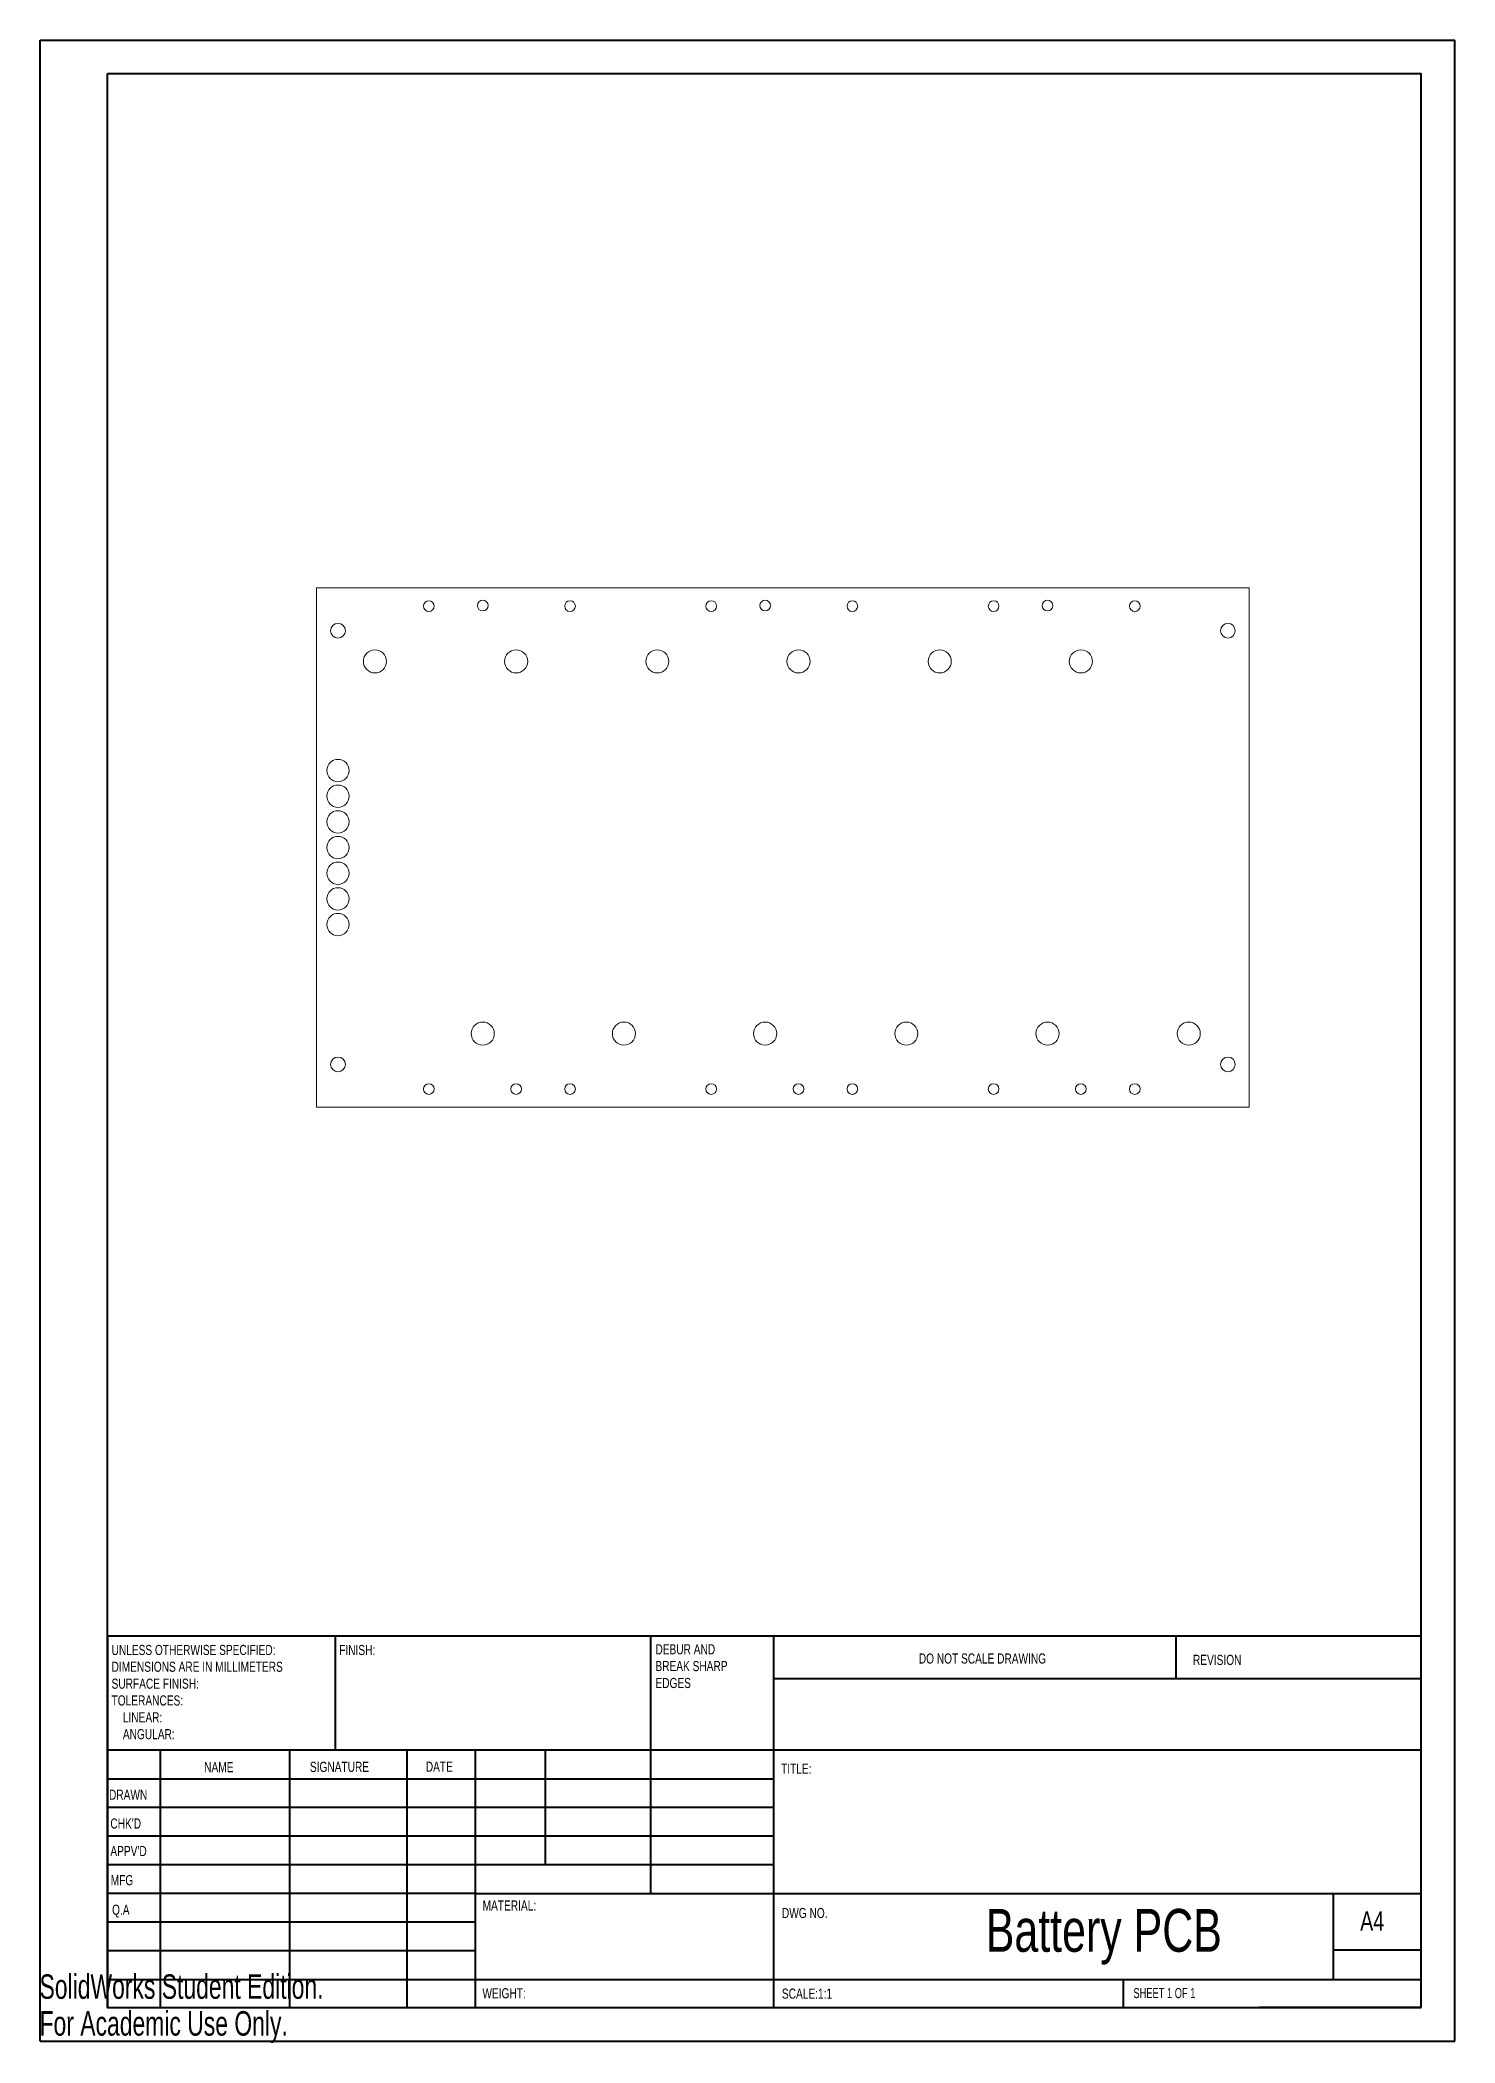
# Model space of a CAD drawing. Header units: inches. Extents: x 0 to 8.3, y 0 to 11.7.
import ezdxf

# ---------------------------------------------------------------- set-up
doc = ezdxf.new("R2010")
doc.units = ezdxf.units.IN
doc.header["$MEASUREMENT"] = 0
doc.styles.add('SLDTEXTSTYLE0', font='TXT', dxfattribs={"width": 0.75})
doc.styles.add('SLDTEXTSTYLE1', font='TXT', dxfattribs={"width": 0.6875})
doc.styles.add('SLDTEXTSTYLE2', font='TXT', dxfattribs={"width": 0.7})

# ---------------------------------------------------------------- blocks, each defined once
blk = doc.blocks.new('SW_NOTE_0')
at = {"color": 0, "linetype": 'Continuous', "lineweight": 0, "attachment_point": 1, "style": 'SLDTEXTSTYLE0'}
for s, insert, char_height in [('DEBUR AND', (0, 0.076), 0.0591), ('BREAK SHARP', (0, -0.022), 0.05906), ('EDGES', (0, -0.121), 0.0591)]:
    blk.add_mtext(s, dxfattribs=dict(at, insert=insert, char_height=char_height))
blk = doc.blocks.new('SW_NOTE_1')
at = {"color": 0, "linetype": 'Continuous', "lineweight": 0, "attachment_point": 1, "style": 'SLDTEXTSTYLE0'}
for s, insert, char_height in [('UNLESS OTHERWISE SPECIFIED:', (0, 0.076), 0.05906), ('DIMENSIONS ARE IN MILLIMETERS', (0, -0.022), 0.05906), ('TOLERANCES:', (0, -0.219), 0.05906), ('SURFACE FINISH:', (0, -0.121), 0.05906), ('LINEAR:', (0.066, -0.318), 0.0591), ('ANGULAR:', (0.066, -0.416), 0.0591)]:
    blk.add_mtext(s, dxfattribs=dict(at, insert=insert, char_height=char_height))

msp = doc.modelspace()

# ---------------------------------------------------------------- linework, layer by layer
at = {"color": 7, "linetype": 'Continuous', "lineweight": 40}
for p, q in [((0.003, 0.008), (0.003, 11.701)), ((0.003, 11.701), (8.271, 11.701)), ((8.271, 0.008), (8.271, 11.701)), ((8.271, 11.505), (8.271, 11.701)), ((0.397, 11.505), (8.074, 11.505)), ((0.397, 0.205), (0.397, 11.505)), ((8.074, 0.205), (8.074, 11.505)), ((0.398, 2.377), (8.074, 2.377)), ((0.398, 2.377), (0.398, 0.202)), ((1.729, 1.708), (1.729, 2.377)), ((3.571, 2.377), (3.571, 0.871)), ((4.288, 2.377), (4.288, 0.202)), ((6.641, 2.13), (6.641, 2.381)), ((8.074, 2.126), (4.288, 2.126)), ((8.074, 1.708), (0.398, 1.708)), ((0.705, 1.708), (0.705, 0.202)), ((1.461, 1.708), (1.461, 0.202)), ((2.146, 1.708), (2.146, 0.202)), ((2.548, 0.202), (2.548, 1.708)), ((2.957, 1.038), (2.957, 1.708)), ((4.288, 1.54), (0.398, 1.54)), ((4.288, 1.373), (0.398, 1.373)), ((4.288, 1.206), (0.398, 1.206)), ((4.288, 1.038), (0.398, 1.038)), ((2.548, 0.871), (0.398, 0.871)), ((2.548, 0.871), (8.074, 0.871)), ((7.562, 0.373), (7.562, 0.875)), ((2.548, 0.704), (0.398, 0.704)), ((2.548, 0.536), (0.398, 0.536)), ((8.074, 0.54), (7.562, 0.54)), ((0.398, 0.369), (8.074, 0.369)), ((6.334, 0.205), (6.334, 0.373)), ((0.397, 0.205), (8.074, 0.205)), ((8.074, 0.205), (7.126, 0.205)), ((0.003, 0.008), (8.271, 0.008))]:
    msp.add_line(p, q, dxfattribs=at)
at = {"color": 7, "linetype": 'Continuous', "lineweight": 15}
for p, q in [((1.619, 8.5), (7.069, 8.5)), ((1.619, 8.5), (1.619, 5.466)), ((7.069, 8.5), (7.069, 5.466)), ((1.619, 5.466), (7.069, 5.466))]:
    msp.add_line(p, q, dxfattribs=at)
for centre, radius in [((2.59, 8.397), 0.0312), ((4.24, 8.397), 0.0312), ((5.89, 8.397), 0.0312), ((2.275, 8.394), 0.0312), ((3.1, 8.394), 0.0312), ((3.925, 8.394), 0.0312), ((4.75, 8.394), 0.0312), ((5.575, 8.394), 0.0312), ((6.4, 8.394), 0.0312), ((1.744, 8.25), 0.043), ((6.944, 8.25), 0.043), ((1.96, 8.071), 0.0675), ((2.785, 8.071), 0.0675), ((3.61, 8.071), 0.0675), ((4.435, 8.071), 0.0675), ((5.26, 8.071), 0.0675), ((6.085, 8.071), 0.0675), ((1.744, 7.433), 0.0653), ((1.744, 7.283), 0.0653), ((1.744, 7.133), 0.0653), ((1.744, 6.983), 0.0653), ((1.744, 6.833), 0.0653), ((1.744, 6.683), 0.0653), ((1.744, 6.533), 0.0653), ((2.59, 5.896), 0.0675), ((3.415, 5.896), 0.0675), ((4.24, 5.896), 0.0675), ((5.065, 5.896), 0.0675), ((5.89, 5.896), 0.0675), ((6.715, 5.896), 0.0675), ((1.744, 5.716), 0.043), ((6.944, 5.716), 0.043), ((2.275, 5.572), 0.0312), ((2.785, 5.572), 0.0313), ((3.1, 5.572), 0.0312), ((3.925, 5.572), 0.0312), ((4.435, 5.572), 0.0312), ((4.75, 5.572), 0.0312), ((5.575, 5.572), 0.0312), ((6.085, 5.572), 0.0312), ((6.4, 5.572), 0.0313)]:
    msp.add_circle(centre, radius, dxfattribs=at)

# ---------------------------------------------------------------- block references
at = {"color": 7, "linetype": 'Continuous', "lineweight": 0}
for name, p in [('SW_NOTE_1', (0.421, 2.248)), ('SW_NOTE_0', (3.599, 2.252))]:
    msp.add_blockref(name, p, dxfattribs=at)

# ---------------------------------------------------------------- texts
for s, insert, char_height, attachment_point, style in [('FINISH:', (1.751, 2.324), 0.0591, 1, 'SLDTEXTSTYLE0'), ('DO NOT SCALE DRAWING', (5.138, 2.274), 0.05906, 1, 'SLDTEXTSTYLE0'), ('REVISION', (6.74, 2.266), 0.0591, 1, 'SLDTEXTSTYLE0'), ('NAME', (0.962, 1.639), 0.0591, 1, 'SLDTEXTSTYLE0'), ('SIGNATURE', (1.58, 1.641), 0.0591, 1, 'SLDTEXTSTYLE0'), ('DATE', (2.257, 1.642), 0.0591, 1, 'SLDTEXTSTYLE0'), ('TITLE:', (4.333, 1.63), 0.0591, 1, 'SLDTEXTSTYLE0'), ('DRAWN', (0.406, 1.478), 0.0591, 1, 'SLDTEXTSTYLE0'), ("CHK'D", (0.414, 1.31), 0.0591, 1, 'SLDTEXTSTYLE0'), ("APPV'D", (0.414, 1.149), 0.0591, 1, 'SLDTEXTSTYLE0'), ('MFG', (0.416, 0.979), 0.0591, 1, 'SLDTEXTSTYLE0'), ('MATERIAL:', (2.589, 0.831), 0.0591, 1, 'SLDTEXTSTYLE0'), ('Q.A', (0.424, 0.806), 0.0591, 1, 'SLDTEXTSTYLE0'), ('DWG NO.', (4.338, 0.787), 0.0591, 1, 'SLDTEXTSTYLE0'), ('Battery PCB', (6.219, 0.781), 0.25, 2, 'SLDTEXTSTYLE0'), ('A4', (7.717, 0.768), 0.1146, 1, 'SLDTEXTSTYLE0'), ('WEIGHT:', (2.588, 0.318), 0.059, 1, 'SLDTEXTSTYLE0'), ('SCALE:1:1', (4.338, 0.316), 0.0591, 1, 'SLDTEXTSTYLE0'), ('SHEET 1 OF 1', (6.392, 0.319), 0.05906, 1, 'SLDTEXTSTYLE1')]:
    msp.add_mtext(s, dxfattribs=dict(at, insert=insert, char_height=char_height, attachment_point=attachment_point, style=style))
at = {"color": 7, "linetype": 'Continuous', "char_height": 0.14303, "attachment_point": 1, "style": 'SLDTEXTSTYLE2'}
for s, insert in [('SolidWorks Student Edition.', (0, 0.399)), ('For Academic Use Only.', (0, 0.184))]:
    msp.add_mtext(s, dxfattribs=dict(at, insert=insert))

doc.saveas('drawing.dxf')
